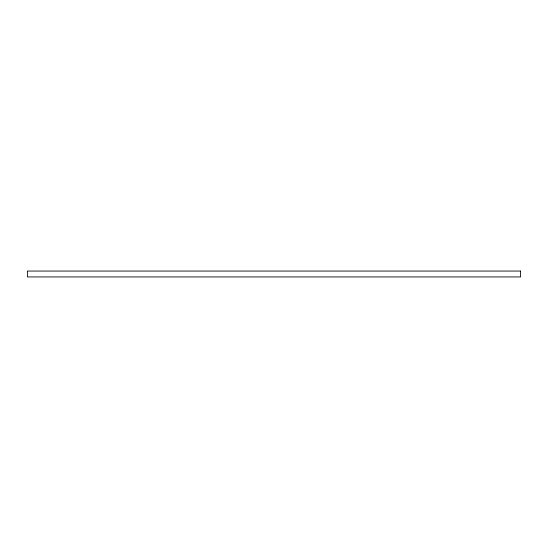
<?xml version="1.0" encoding="UTF-8"?>
<svg xmlns="http://www.w3.org/2000/svg" width="548" height="548" viewBox="0 0 548 548"><rect width="100%" height="100%" fill="white"/><g stroke="black" fill="none" stroke-linecap="round" stroke-linejoin="round"><path stroke-width="0.82" d="M520.6 271.061L27.4 271.061L27.4 276.939L520.6 276.939L520.6 271.061"/></g></svg>
